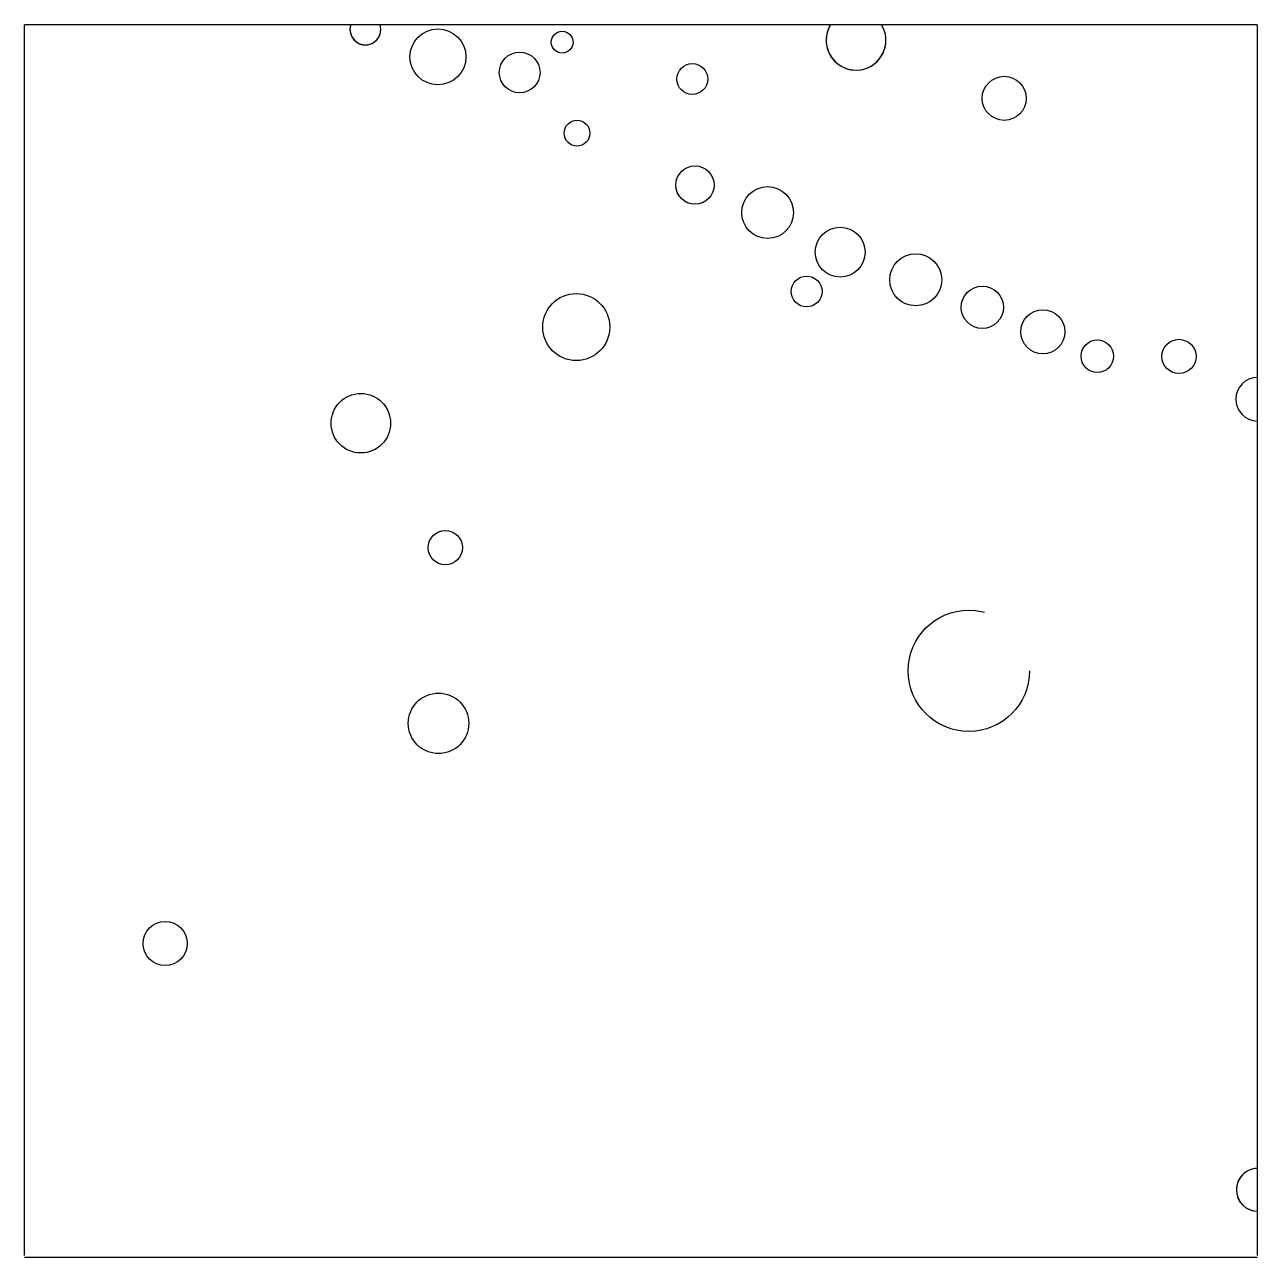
# Model space of a CAD drawing. Extents: x 11.1 to 12.13, y -133.8 to -132.78.
import ezdxf

# ---------------------------------------------------------------- set-up
doc = ezdxf.new("R2010")
doc.units = 0
doc.linetypes.add('HIDDEN', pattern=[0.375, 0.25, -0.125])
doc.layers.add('LAYER1', color=7, linetype='CONTINUOUS')
doc.layers.add('LAYER12', color=5, linetype='CONTINUOUS')

msp = doc.modelspace()

# ---------------------------------------------------------------- linework, layer by layer
at = {"layer": 'LAYER1', "color": 7, "linetype": 'CONTINUOUS'}
for centre, radius in [((11.4456, -132.8072), 0.0232), ((11.5487, -132.795), 0.0091), ((11.5134, -132.8201), 0.0169), ((11.6567, -132.8256), 0.0128), ((11.9156, -132.8416), 0.0183), ((11.561, -132.8705), 0.0107), ((11.6589, -132.9136), 0.0159), ((11.7192, -132.9364), 0.0215), ((11.7794, -132.9693), 0.0207), ((11.8421, -132.9922), 0.0216), ((11.7516, -133.0019), 0.0128), ((11.8974, -133.015), 0.0176), ((11.5604, -133.0314), 0.0278), ((11.9476, -133.0353), 0.0183), ((11.9928, -133.0556), 0.0135), ((12.0606, -133.0558), 0.0142), ((11.3816, -133.1112), 0.0247), ((11.4517, -133.2145), 0.0142), ((11.4461, -133.3603), 0.0251), ((11.2192, -133.543), 0.0183)]:
    msp.add_circle(centre, radius, dxfattribs=at)
at = {"layer": 'LAYER1', "color": 7, "linetype": 'HIDDEN'}
msp.add_circle((11.8862, -133.3167), 0.0503, dxfattribs=at)
at = {"layer": 'LAYER1', "color": 7, "linetype": 'CONTINUOUS'}
for centre, radius, start, end in [((11.3854, -132.7844), 0.0128, 162.2579, -11.5348), ((11.3854, -132.7844), 0.0128, 162.3996, 17.7408), ((11.3854, -132.7844), 0.0128, 162.2579, 17.7421), ((11.3854, -132.7844), 0.0128, -11.5331, 17.7408), ((11.7926, -132.7934), 0.0248, 155.8126, 31.5034), ((11.7926, -132.7934), 0.0248, 148.5752, 31.5046), ((11.7926, -132.7934), 0.0248, 148.5, 31.5011), ((11.7926, -132.7934), 0.0248, 148.5, 31.5011), ((11.7926, -132.7934), 0.0248, 148.5, 31.5011), ((11.7926, -132.7934), 0.0248, 148.5752, 31.5046), ((11.7926, -132.7934), 0.0248, 148.5, 31.5011), ((11.7926, -132.7934), 0.0248, 148.5, 31.5011), ((11.7926, -132.7934), 0.0248, 148.5, 31.5011), ((11.7926, -132.7934), 0.0248, 148.5, 155.8126), ((12.1259, -133.0913), 0.0181, 90.8372, -90.8379), ((12.126, -133.7475), 0.0178, 91.2293, -91.2293), ((12.126, -133.7475), 0.0178, 91.2293, -91.2293), ((12.126, -133.7475), 0.0178, 97.9143, -91.2293), ((12.126, -133.7475), 0.0178, 91.2293, 97.9143)]:
    msp.add_arc(centre, radius, start, end, dxfattribs=at)
at = {"layer": 'LAYER12', "color": 5, "linetype": 'CONTINUOUS'}
for points in [[(11.1026, -133.8019), (11.1026, -132.7805)], [(12.1256, -132.7805), (11.1026, -132.7805)], [(12.1256, -132.7805), (12.1256, -133.8019)], [(12.1256, -133.8035), (11.1026, -133.8035)]]:
    msp.add_lwpolyline(points, dxfattribs=at)

doc.saveas('drawing.dxf')
